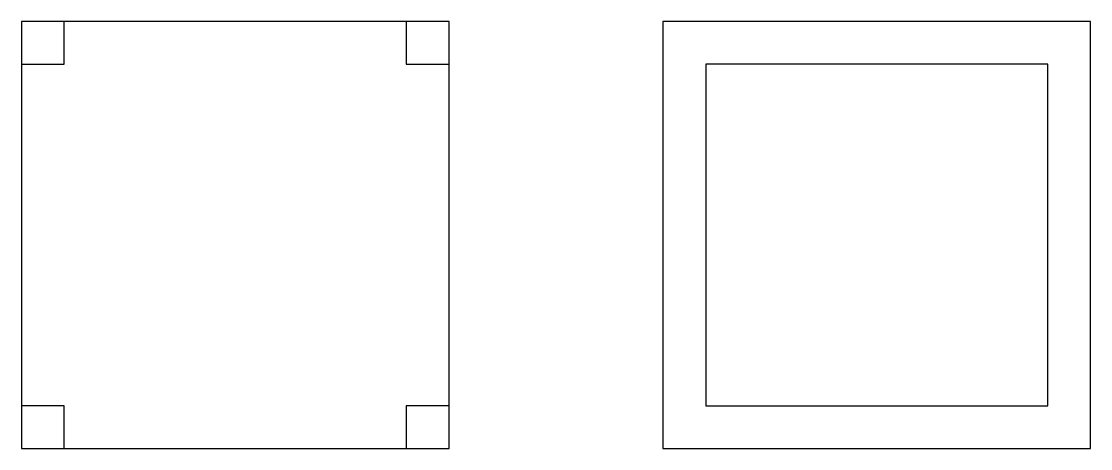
# Model space of a CAD drawing. Header units: metres. Extents: x 0 to 250, y 0 to 100.
import ezdxf

# ---------------------------------------------------------------- set-up
doc = ezdxf.new("R2010")
doc.units = ezdxf.units.M

# ---------------------------------------------------------------- blocks, each defined once
blk = doc.blocks.new('EQUAL_CORNERS')
for p, q in [((100, 100), (0, 100)), ((0, 100), (0, 0)), ((100, 0), (100, 100)), ((0, 0), (100, 0))]:
    blk.add_line(p, q)
for points in [[(0, 90), (10, 90), (10, 100), (0, 100)], [(90, 90), (100, 90), (100, 100), (90, 100)], [(0, 0), (10, 0), (10, 10), (0, 10)], [(90, 0), (100, 0), (100, 10), (90, 10)]]:
    blk.add_lwpolyline(points, close=True)
blk = doc.blocks.new('SINGLE_LARGE')
for p, q in [((100, 100), (0, 100)), ((0, 100), (0, 0)), ((100, 0), (100, 100)), ((0, 0), (100, 0))]:
    blk.add_line(p, q)
blk.add_lwpolyline([(10, 10), (90, 10), (90, 90), (10, 90)], close=True)

msp = doc.modelspace()

# ---------------------------------------------------------------- block references
for name, p in [('EQUAL_CORNERS', (0, 0)), ('SINGLE_LARGE', (150, 0))]:
    msp.add_blockref(name, p)

doc.saveas('drawing.dxf')
